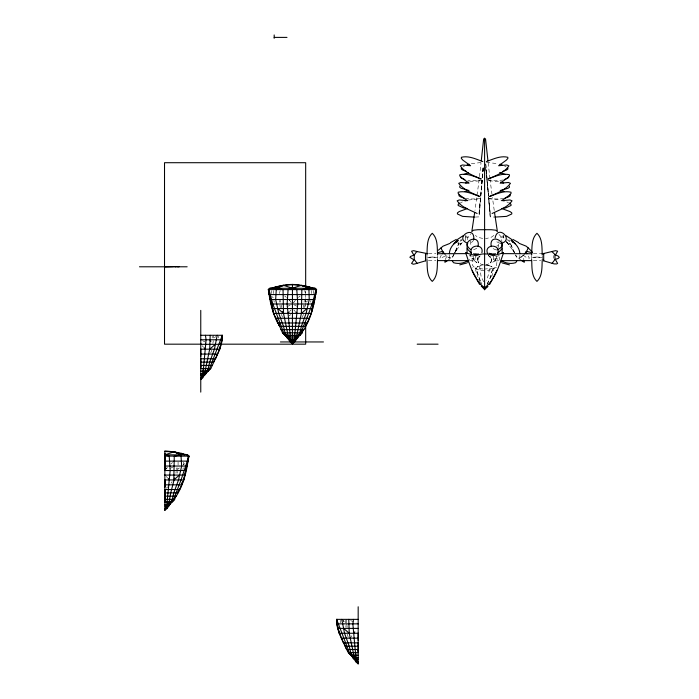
<?xml version="1.0" encoding="UTF-8"?>
<svg xmlns="http://www.w3.org/2000/svg" width="699" height="699" viewBox="0 0 699 699"><rect width="100%" height="100%" fill="white"/><g stroke="black" fill="none" stroke-linecap="round" stroke-linejoin="round"><path stroke-width="0.52" stroke-dasharray="3.5 2.62" d="M553.66 258.281L553.66 255.554M493.468 255.817L493.826 260.255L494.735 261.015L499.357 260.71M498.134 247.507L498.964 240.989M212.208 337.984L212.216 336.184M426.94 255.834L426.958 259.609M437.548 259.609L437.557 255.834M531.642 255.834L531.659 259.609M542.249 259.609L542.258 255.834M449.361 254.672L449.317 256.708L450.506 258.412M475.25 217.057L478.972 216.891C479.898 200.255 482.659 183.785 482.992 167.096M480.536 197.765L478.972 214.313L480.414 197.791M482.127 180.298L480.562 196.847L482.004 180.333M482.188 177.555L482.992 166.65M311.431 293.58L311.536 290.583M313.414 293.58L313.536 290.583M469.195 255.152L473.223 256.638L472.026 258.639L472.585 265.402L475.163 268.075L477.487 276.725M183.584 465.062L183.75 462.109M480.239 280.989L477.504 273.519L476.491 268.503L477.347 266.721C481.087 264.807 485.753 263.881 489.649 265.847L488.793 273.545L486.539 280.587M464.896 241.365L466.259 236L465.385 235.039M523.193 255.187L526.12 257.293L529.431 258.307L527.937 255.152M479.479 176.672L481.017 162.867M176.393 469.641L176.594 467.841M304.074 302.195L304.275 300.395M177.66 469.641L177.869 467.841M305.341 302.195L305.559 300.395M479.164 179.634L474.971 210.443M175.938 473.267L176.174 471.441M303.401 307.63L303.75 304.904M483.498 167.533L482.301 178.437M483.498 168.293C480.999 184.414 480.938 200.735 478.972 216.891M177.118 473.267L177.406 471.441M212.88 343.419L213.317 340.684M304.554 307.63L304.991 304.904M458.859 242.195L458.518 244.318L454.839 252.339M182.928 469.641L183.225 467.841M310.662 302.195L310.95 300.395M470.916 253.379L469.239 260.255M467.29 239.713L467.849 236.987L470.689 233.947M279.46 293.58L280.159 290.583M495.975 258.272L495.381 260.482L495.975 256.638L500.012 255.152M491.72 276.725L494.044 268.075L496.622 265.402L497.172 258.639L495.984 256.638M210.705 353.1L211.718 350.164M302.379 317.32L303.392 314.384M452.655 257.311L454.167 254.043M445.324 259.661L446.949 255.563L439.776 258.307L441.261 255.152M455.442 251.264L458.71 243.663L457.644 242.658M465.254 237.809L466.259 236L465.385 236.699M472.026 258.639L477.111 259.425L477.819 257.599L477.941 261.356L477.836 258.595L477.889 260.491L477.6 259.574L478.806 262.938L477.906 261.776L481.279 264.336L482.939 264.764M454.551 253.422L457.015 249.097L454.638 252.601L462.703 241.819L460.16 244.842L461.978 242.771L459.82 243.925L457.889 243.837L460.536 243.951L459.82 243.925M487.063 284.275L489.885 278.718L492.708 268.503L491.86 266.721L489.649 265.847M487.308 283.986L490.812 276.516L492.708 268.503L494.044 268.075L484.599 269.08M454.009 254.13L452.445 256.778L447.308 260.797M477.504 259.198L480.327 255.764M171.045 483.21L172.103 481.576M473.616 240.045L472.454 241.793L469.256 243.261M518.702 258.412L519.881 256.708L519.846 254.672M524.39 253.973L523.149 255.677L522.249 255.563L523.883 259.661M503.813 235.039L502.939 236L504.154 239.774M289.753 311.317L291.099 309.928M166.327 488.19L167.795 486.854M214.348 337.853L215.781 336.569M298.499 297.39L300.133 295.983M170.914 463.935L172.557 462.528M306.162 302.064L307.691 300.788M177.817 469.256L179.346 467.972M480.248 255.79L478.693 257.075L480.23 255.974M460.047 241.277L462.179 239.565M183.252 464.818L184.851 463.586M289.08 315.843L290.758 314.629M493.878 235.449L491.196 237.284L485.543 238.708M476.832 248.363L472.9 249.989M286.948 306.721L290.609 304.904M463.105 166.694L464.721 165.951M460.737 202.71L462.354 201.959M496.421 267.271L490.943 269.77L485.656 270.705M169.761 468.496L172.697 467.273M477.347 266.721L482.948 265.236M496.709 246.083L498.142 245.576M485.429 264.982L487.919 264.336L491.301 261.776L490.401 262.938L491.598 259.574L491.257 261.356L491.38 257.599L491.318 260.491L491.362 258.595L492.087 259.425L497.172 258.639M503.376 179.993L495.722 180.805L487.054 180.508L498.544 181.705M503.962 198.35L497.312 198.997L488.645 198.699L490.235 216.891L493.948 217.057M471.327 163.662L480.947 162.535M469.737 181.854L482.153 180.508L467.832 180.325M468.147 200.045L480.562 198.699L471.886 198.997L465.246 198.35M510.488 243.663L508.662 243.951L511.319 243.837L510.488 243.663L513.765 251.264M500.405 237.118L503.315 237.136M465.884 237.136L468.802 237.118M533.337 253.72L540.799 253.641M428.408 260.718L435.87 260.631M485.429 265.236L487.911 265.236L491.86 266.721M428.408 253.641L435.87 253.72M533.337 260.631L540.799 260.718M469.85 260.71L474.472 261.015L476.884 262.562L473.704 260.255L473.223 255.817M482.922 269.01L475.163 268.075L476.491 268.503L478.448 276.114L481.157 282.571M460.379 239.967L462.205 240.072M486.399 162.395L497.88 163.662M488.645 198.699L501.061 200.045M484.599 270.897L478.265 269.77L472.777 267.271M499.942 243.261L496.744 241.793L495.591 240.045M496.299 249.989L492.376 248.363M482.721 238.473L478.002 237.284L475.329 235.449M508.82 239.967L510.585 240.578M350.645 620.59L356.289 623.045M504.477 165.951L506.102 166.694M506.845 201.959L508.47 202.71M294.27 304.904L297.931 306.721M202.596 340.684L206.257 342.51M505.194 240.526L507.229 242.771L509.379 243.925M488.199 255.423L490.515 257.075L488.173 255.152L491.703 259.198M271.649 296.428L273.248 297.652M503.822 236.699L502.939 236L503.944 237.809M507.028 239.565L510.34 242.195L510.681 244.318L514.368 252.339M284.746 295.983L286.389 297.39M521.9 260.797L516.762 256.778L515.713 255.013M341.724 619.366L346.022 623.22M293.781 309.928L295.127 311.317M202.107 345.717L203.453 347.106M166.205 476.473L167.542 477.863M499.007 234.488L501.349 236.987L502.065 242.937M507.229 242.771L509.038 244.842L506.495 241.819L514.569 252.601L512.192 249.097L514.656 253.422M483.647 281.811L481.095 276.393L479.549 265.847M444.817 253.973L446.058 255.677L446.006 255.187M480.641 281.872L481.891 283.986M480.117 282.483L477.871 277.686M351.143 635.714L351.981 637.348M515.416 254.855L516.552 257.311M499.968 260.255L498.632 255.458M281.487 314.375L282.501 317.311M347.22 634.246L348.233 637.182M473.223 258.272L474.472 261.015L475.372 260.255L475.739 255.817M304.72 290.583L305.419 293.58M470.235 240.989L471.056 245.576M273.929 300.395L274.226 302.195M345.769 625.675L346.057 627.492M279.888 304.904L280.325 307.63M485.761 163.819L488.496 195.903M485.761 164.23L490.235 216.891M488.793 197.791L490.235 214.313L488.662 197.765M494.237 210.443L492.402 197.371M491.991 194.409L490.043 179.634M485.849 168.564L488.601 195.021M485.56 167.244L488.601 196.734M346.739 623.858L347.211 627.492M281.129 304.904L281.487 307.63M279.329 300.395L279.539 302.195M488.182 162.867L489.938 178.647M280.605 300.395L280.806 302.195M271.343 290.583L271.465 293.58M273.344 290.583L273.449 293.58M346.713 619.366L346.739 622.958M178.079 462.109L178.079 465.062M345.481 620.266L345.481 622.958M343.436 620.266L343.436 622.066M340.247 620.266L340.247 622.958M305.673 290.933L305.673 293.108M305.673 294.192L305.673 297.459M305.673 298.543L305.673 301.802M305.673 302.885L305.673 307.237M218.691 336.184L218.691 337.984M213.457 335.284L213.457 337.984M450.165 257.765L450.06 258.368L446.967 256.481L450.165 257.765M295.441 300.247L293.641 302.492L295.441 300.247M167.262 467.544L166.056 469.038L167.262 467.535M495.504 260.255L492.323 262.562L495.504 260.255M522.24 256.481L519.139 258.368L519.042 257.765L522.24 256.481M432.253 257.022L426.914 257.346L437.583 257.346L432.253 257.022M536.954 257.022L531.616 257.346L542.284 257.346L536.954 257.022M291.238 302.492L289.438 300.247L291.238 302.492"/><path stroke-width="1.05" d="M164.859 499.278L164.859 496.176M164.868 489.536L164.859 499.348L164.85 489.536M164.859 456.132L164.859 470.532L164.859 453.45L164.877 455.399M164.868 479.942L164.859 487.186L164.85 479.942M164.868 466.25L164.859 465.709L164.859 470.331M164.859 464.686L164.859 456.194M200.762 366.992L200.77 365.42L212.295 365.42C216.472 355.747 222.701 346.206 222.352 335.284L200.762 335.284M200.762 356.429L200.779 349.185L219.844 349.185M164.859 460.921L164.859 468.199M543.682 254.331L543.691 253.51L555.583 250.644L557.627 251.212L555.443 254.969L551.904 251.596M427.342 253.623L417.294 251.596L416.255 252.199L414.289 254.96L414.201 259.46L411.58 263.444L413.275 264.213L415.04 263.907L425.508 260.841L425.525 260.063M426.958 255.083C427.386 247.848 426.486 238.604 432.253 233.291C438.02 238.604 437.12 247.848 437.548 255.083M437.548 259.609C437.12 266.843 438.02 276.088 432.253 281.4C426.486 276.088 427.386 266.843 426.958 259.609M531.659 255.083C532.088 247.848 531.188 238.604 536.954 233.291C542.721 238.604 541.821 247.848 542.249 255.083M542.249 259.609C541.821 266.843 542.721 276.088 536.954 281.4C531.188 276.088 532.088 266.843 531.659 259.609M348.766 619.366L349.238 633.268L353.327 652.674L353.947 655.208L356.892 659.297L358.176 663.648M449.378 253.658C449.457 248.547 453.048 244.082 456.989 241.12L454.035 243.776L457.006 240.937M502.17 253.405L502.118 244.012M556.885 263.925L554.158 263.907L543.691 260.841L543.691 253.51L541.865 253.623M353.502 619.366L352.855 623.858L355.931 657.776C348.679 656.003 346.215 649.056 343.934 642.862M467.037 253.405L467.089 244.012M171.709 501.882L167.105 508.488L164.859 508.488C180.622 496.937 186.712 474.804 188.581 456.132M200.762 379.566L202.046 375.214L204.982 371.125L205.611 368.591L209.7 349.185L210.172 335.284M285.594 335.337L290.199 341.942L292.444 343.777L293.72 339.426L296.28 337.905L301.374 313.405L301.846 289.587L308.888 288.303L308.442 286.905L312.322 288.434M299.286 335.337L294.681 341.942L292.444 343.777L291.16 339.426L285.183 335.337L282.912 332.803L287.376 337.905L292.444 341.942C307.962 330.496 313.536 309.945 316.079 291.579M503.49 252.846C499.322 264.956 495.39 279.801 484.599 287.735C473.817 279.801 469.885 264.956 465.717 252.846L476.115 255.773C481.358 253.274 487.841 253.274 493.083 255.773L503.49 252.846L502.843 253.422M167.105 508.488L164.859 510.322L166.144 505.971L168.704 504.451L167.105 501.882L170.172 470.532L169.219 456.132L164.859 454.848L173.964 451.851L181.827 453.45L183.496 454.525M212.295 365.42L210.731 368.591L208.022 371.125L203.007 373.694L206.083 339.775L205.436 335.284M278.202 322.99L282.475 332.803L302.414 332.803L296.28 337.905L294.681 335.337L297.757 303.995L296.795 289.587L283.34 285.306L275.476 286.905L272.968 288.512M481.244 160.849L483.691 138.795M474.665 212.548L471.816 231.596L473.415 230.207L477.88 229.709L491.318 229.709L495.792 230.207L497.391 231.596L494.534 212.548M165.287 500.196L164.859 501.882L168.704 504.451L170.713 492.9L174.558 478.002M442.284 253.781L443.411 251.657L442.598 251.378L437.661 252.689M181.827 453.45L180.866 453.45L181.644 466.041L178.525 479.942L173.806 492.9L172.269 499.348L168.704 504.451L174.829 499.348L164.667 499.348M217.214 335.284L214.427 349.185L209.709 362.143L208.171 368.591L206.677 371.125L203.007 373.694L203.313 368.591M272.558 288.434C283.995 283.916 297.669 282.422 308.888 288.303L309.229 299.504L306.101 313.405L301.391 326.354L299.845 332.803L296.28 337.905L292.444 335.337L288.6 337.905L283.663 332.803L272.811 303.995L268.949 289.587L269.866 288.303L276.437 286.905L275.659 299.504L278.779 313.397L283.497 326.354L285.035 332.803L288.6 337.905L290.199 335.337L287.123 303.995L288.084 289.587L301.54 285.306L309.412 286.905L311.911 288.512M184.728 454.787L180.866 453.45L187.428 454.848L189.027 456.132L183.671 479.942L179.634 489.536L164.58 489.536M312.304 288.25L308.442 286.905L315.013 288.303L316.612 289.587L311.247 313.405L307.211 322.99L277.669 322.99C272.933 313.484 270.102 303.104 268.853 292.584M481.873 252.689C484.477 243.304 467.806 244.344 471.545 253.44M473.773 239.32C474.866 224.047 453.301 238.202 467.797 243.261M477.994 246.625C481.095 232.505 458.719 241.382 470.715 249.526M495.119 237.861C497.906 223.663 514.875 240.631 500.676 243.418M210.731 368.591L200.762 368.591L200.779 358.779L215.537 358.779L219.573 349.185L221.889 339.775M497.653 253.44C501.41 243.759 483.778 243.724 487.483 253.414M445.141 260.474L444.887 262.291L447.308 260.797M472.192 270.758L476.124 277.879M183.671 479.942L188.879 456.132L187.428 454.848L164.859 454.848M219.573 349.185L222.055 339.775L222.055 335.284M311.247 313.405L316.455 289.587L315.013 288.303L269.866 288.303L268.267 289.587L273.632 313.397L279.626 326.354L305.253 326.354L306.809 322.99M179.521 488.706L177.677 492.9L164.623 492.9M164.684 501.882L172.164 501.882L174.392 499.348L175.274 496.972M285.14 335.337L283.663 332.803L285.183 335.337L282.475 332.803L285.183 335.337L299.74 335.337L302.562 331.221M456.875 241.496L457.731 239.276L463.096 235.703M213.579 362.143L214.645 359.618M177.668 492.9L179.093 489.536M305.253 326.354L306.319 323.829M222.317 335.284L209.543 368.591L207.105 371.125L203.007 373.694L208.022 371.125L210.294 368.591M492.821 278.49L489.667 284.362L489.09 284.275M181.478 483.857L182.36 481.899M461.401 167.926L461.305 169.062L462.808 170.093L466.574 171.491M460.658 176.428L460.562 177.555L464.887 179.643M459.811 186.117L459.715 187.253L461.218 188.284L467.989 190.189M459.068 194.619L458.972 195.746L460.475 196.786L464.241 198.184M554.91 254.96L554.997 259.46L552.114 263.313M201.085 379.566L207.612 371.125M203.007 377.731L200.762 377.731L205.829 373.694L209.053 369.439M301.968 332.803L299.696 335.337C305.865 320.535 312.567 305.454 315.931 289.587L315.013 288.303M517.007 260.526L515.748 262.675C511.345 264.056 506.181 263.558 502.258 261.103L501.629 262.055L500.851 261.776M299.696 335.337L301.217 332.803L296.28 337.905M442.598 251.378L440.964 247.953L438.387 250.198M440.964 247.953L443.035 246.162L450.095 243.339M457.286 240.893L456.159 242.431L458.43 240.412M497.74 253.239L501.987 248.844M524.512 253.859L525.91 252.418L525.797 251.657L526.609 251.378L532.437 252.758M201.408 377.731L203.505 375.214M293.082 341.942L295.179 339.426M165.497 508.488L167.594 505.971M172.12 501.882L174.392 499.348M287.743 313.397L289.089 312.007M353.476 633.268L354.821 631.879M168.704 504.451L173.64 499.348L181.05 479.942L187.297 461.122L188.354 456.132L187.428 454.848M269.866 288.303L268.425 289.587L273.632 313.397M209.7 349.185L215.327 344.327M301.374 313.405L307.001 308.539M179.416 475.084L173.798 479.942L174.269 456.132L181.312 454.848L173.964 451.851L164.859 450.89L164.859 510.322M459.925 203.077L458.221 204.309L458.125 205.445L463.393 207.874L467.404 208.547L459.182 211.579L457.478 212.811L457.382 213.938L462.651 216.375L474.324 217.101M179.04 266.791L177.441 266.791M410.261 256.533L414.289 254.96M493.083 277.879L496.849 270.67M450.497 242.632L456.377 239.381M532.026 251.675L528.243 247.953L526.609 251.378M554.997 259.46L558.151 258.499L559.314 257.319L558.055 255.991L555.443 254.969M467.002 262.929L459.767 264.877M463.979 174.444L468.496 172.74M492.087 213.51C499.034 210.015 507.526 207.489 512.044 200.796L510.008 199.958L501.786 200.648L509.58 195.021L511.083 193.291L510.978 192.208C503.612 190.39 496.377 194.086 489.58 196.489M489.571 196.454C496.998 193.186 505.534 189.997 510.471 183.33L508.426 182.483L500.196 183.19L507.99 177.555L509.492 175.833L509.388 174.75C502.022 172.924 494.787 176.62 487.989 179.031C495.425 175.729 504.145 172.863 508.881 165.864L506.845 164.99L498.623 165.733L506.399 160.097L507.902 158.367L507.797 157.284C500.432 155.458 493.197 159.162 486.399 161.565M308.521 286.905C297.949 284.519 285.943 283.2 275.991 288.303L283.034 289.587L283.506 313.397L288.6 337.905M281.339 286.101L283.34 285.306M502.633 171.491L506.399 170.093L507.902 169.062L507.797 167.926M504.311 179.643L508.645 177.555L508.549 176.428M504.966 198.184L508.732 196.786L510.235 195.746L510.139 194.619M468.347 261.776L467.579 262.055L466.949 261.103C463.018 263.558 457.862 264.056 453.459 262.675L452.192 260.526M272.575 288.241L276.367 286.905M467.159 164.824L469.239 164.248M465.569 183.024L468.697 182.142M465.018 200.919L467.107 200.333M464.818 191.517L468.994 190.355M497.024 249.84C512.052 244.108 488.61 230.67 491.214 246.625M495.687 253.789L492.314 254.453L488.933 253.213M501.209 190.189L507.99 188.284L509.492 187.253L509.388 186.117M173.501 266.651L164.518 266.974M474.944 254.287L478.544 253.99M465.857 253.623L438.002 253.746M501.235 260.648L531.205 260.605M531.205 253.746L503.341 253.623M438.002 260.605L467.963 260.648M274.183 37.396L286.992 37.396M139.468 266.791L187.157 266.791M275.476 286.905L280.351 286.905M305.524 286.905L309.412 286.905M268.267 289.587L316.612 289.587M268.94 294.576L315.939 294.576M269.963 299.504L314.917 299.504M270.854 303.995L314.034 303.995M272.147 308.539L312.733 308.539M273.361 313.397L311.518 313.405M275.651 318.29L309.229 318.298M280.911 329.64L303.969 329.64M287.097 337.905L297.791 337.905M288.407 339.426L296.472 339.426M200.692 339.775L222.352 339.775M280.395 341.951L323.462 341.951M201.434 344.179L164.518 344.179L164.518 162.71L305.673 162.71L305.673 286.59M220.98 344.179L305.673 344.179L305.673 325.708M417.189 344.179L438.072 344.179M200.692 344.327L221.059 344.327M200.709 354.078L217.555 354.078M200.762 362.143L213.579 362.143M200.762 371.125L208.066 371.125M200.762 373.694L206.109 373.694M200.762 375.214L204.798 375.214M164.518 456.132L189.027 456.132M164.518 461.122L188.363 461.122M164.518 466.041L187.332 466.041M164.518 470.532L186.45 470.532M164.518 475.084L185.156 475.084M164.545 479.942L183.933 479.942M164.545 484.835L181.644 484.835M164.649 496.176L176.393 496.176M164.859 504.451L170.207 504.451M164.859 505.971L168.887 505.971M348.207 652.674L358.176 652.674L358.168 649.502L346.643 649.502C342.466 639.83 336.236 630.288 336.586 619.366L358.176 619.366M336.586 623.858L358.246 623.858M337.879 628.401L358.246 628.401M339.094 633.268L358.238 633.268M341.383 638.161L358.229 638.161M345.358 646.226L358.176 646.226M348.644 652.674L350.915 655.208L358.176 655.208M351.326 655.208L352.82 657.776L358.176 657.776M352.82 657.776L354.14 659.297L358.176 659.297M354.14 659.297L355.931 661.813L358.176 661.813L353.109 657.776L349.884 653.521M494.883 217.101L506.557 216.375L511.825 213.938L511.729 212.811L510.025 211.579L501.803 208.547L505.814 207.874L511.083 205.445L510.978 204.309L509.283 203.077M164.859 451.528L173.964 451.851L183.793 454.595M176.122 266.791L174.995 266.791M490.654 253.99L494.263 254.287M509.44 264.877L502.197 262.929M480.108 284.275L479.531 284.362L476.683 279.181M473.511 253.789L476.893 254.453M417.294 251.596L413.625 250.644L411.58 251.212L413.764 254.969M499.663 172.452L505.22 174.444M500.213 190.355L504.381 191.517M499.96 164.248L502.048 164.824M500.51 182.142L503.638 183.024M502.1 200.333L504.189 200.919M519.112 243.339L526.164 246.162L528.243 247.953M482.808 161.565C476.01 159.162 468.767 155.458 461.401 157.284L461.305 158.367L462.808 160.097L470.584 165.733L462.362 164.99L460.326 165.864C465.062 172.845 473.765 175.755 481.218 178.996C474.403 176.646 467.177 172.915 459.811 174.75L459.715 175.833L461.218 177.555L469.003 183.19L460.772 182.483L458.736 183.33C463.664 189.997 472.209 193.186 479.636 196.454C472.812 194.112 465.586 190.373 458.221 192.208L458.125 193.291L459.627 195.021L467.421 200.648L459.199 199.958L457.155 200.796C461.672 207.489 470.165 210.015 477.12 213.51M301.54 285.306L303.541 286.109M173.964 451.851L177.957 453.45M467.212 248.844L471.458 253.239M350.915 655.208L355.931 657.776L355.625 652.674M443.297 252.418L444.695 253.859M512.83 239.381L518.702 242.632M506.111 235.703L511.476 239.276L512.332 241.496M413.721 259.696L409.885 257.319M521.9 260.797L524.32 262.291L524.067 260.474M417.093 263.313L414.201 259.46M277.879 308.539L283.506 313.397L282.746 311.457M341.724 619.366L343.611 628.401L349.238 633.268M465.717 252.846L466.364 253.422M512.192 240.937L515.172 243.776L512.218 241.12C516.159 244.082 519.741 248.547 519.829 253.658M355.931 661.813L357.853 663.648M295.799 312.016L297.136 313.405M204.117 347.796L205.462 349.185M168.214 478.553L169.56 479.942M289.701 339.426L291.798 341.942M355.433 659.297L357.53 661.813M525.91 252.418L526.924 253.781M511.921 240.893L513.04 242.431M555.487 259.696L557.627 263.444M278.08 322.99L279.626 326.354M336.883 619.366C336.472 627.693 340.527 635.277 343.401 642.862L358.176 642.862L358.176 651.075M336.621 619.366L349.395 652.674L351.833 655.208L355.931 657.776L352.261 655.208L350.767 652.674L349.229 646.226L344.511 633.268L343.611 628.401M276.262 318.29L277.232 320.64M347.464 649.502L348.347 651.879M210.259 339.775L210.801 341.593M339.364 633.268L337.049 623.858L337.049 619.366M485.517 138.795L487.963 160.849M425.508 260.841L425.508 253.51L425.516 254.331M543.682 260.063L543.691 260.841M164.859 463.42L164.868 466.041M358.159 633.268L358.176 640.511M484.599 138.105L484.599 289.84M358.176 606.776L358.176 664.05M292.444 284.344L292.444 343.777M274.183 34.95L274.183 38.314M200.762 310.382L200.762 392.122M481.296 286.013L484.599 289.543L487.937 286.275L484.599 288.556L481.296 286.013"/></g></svg>
